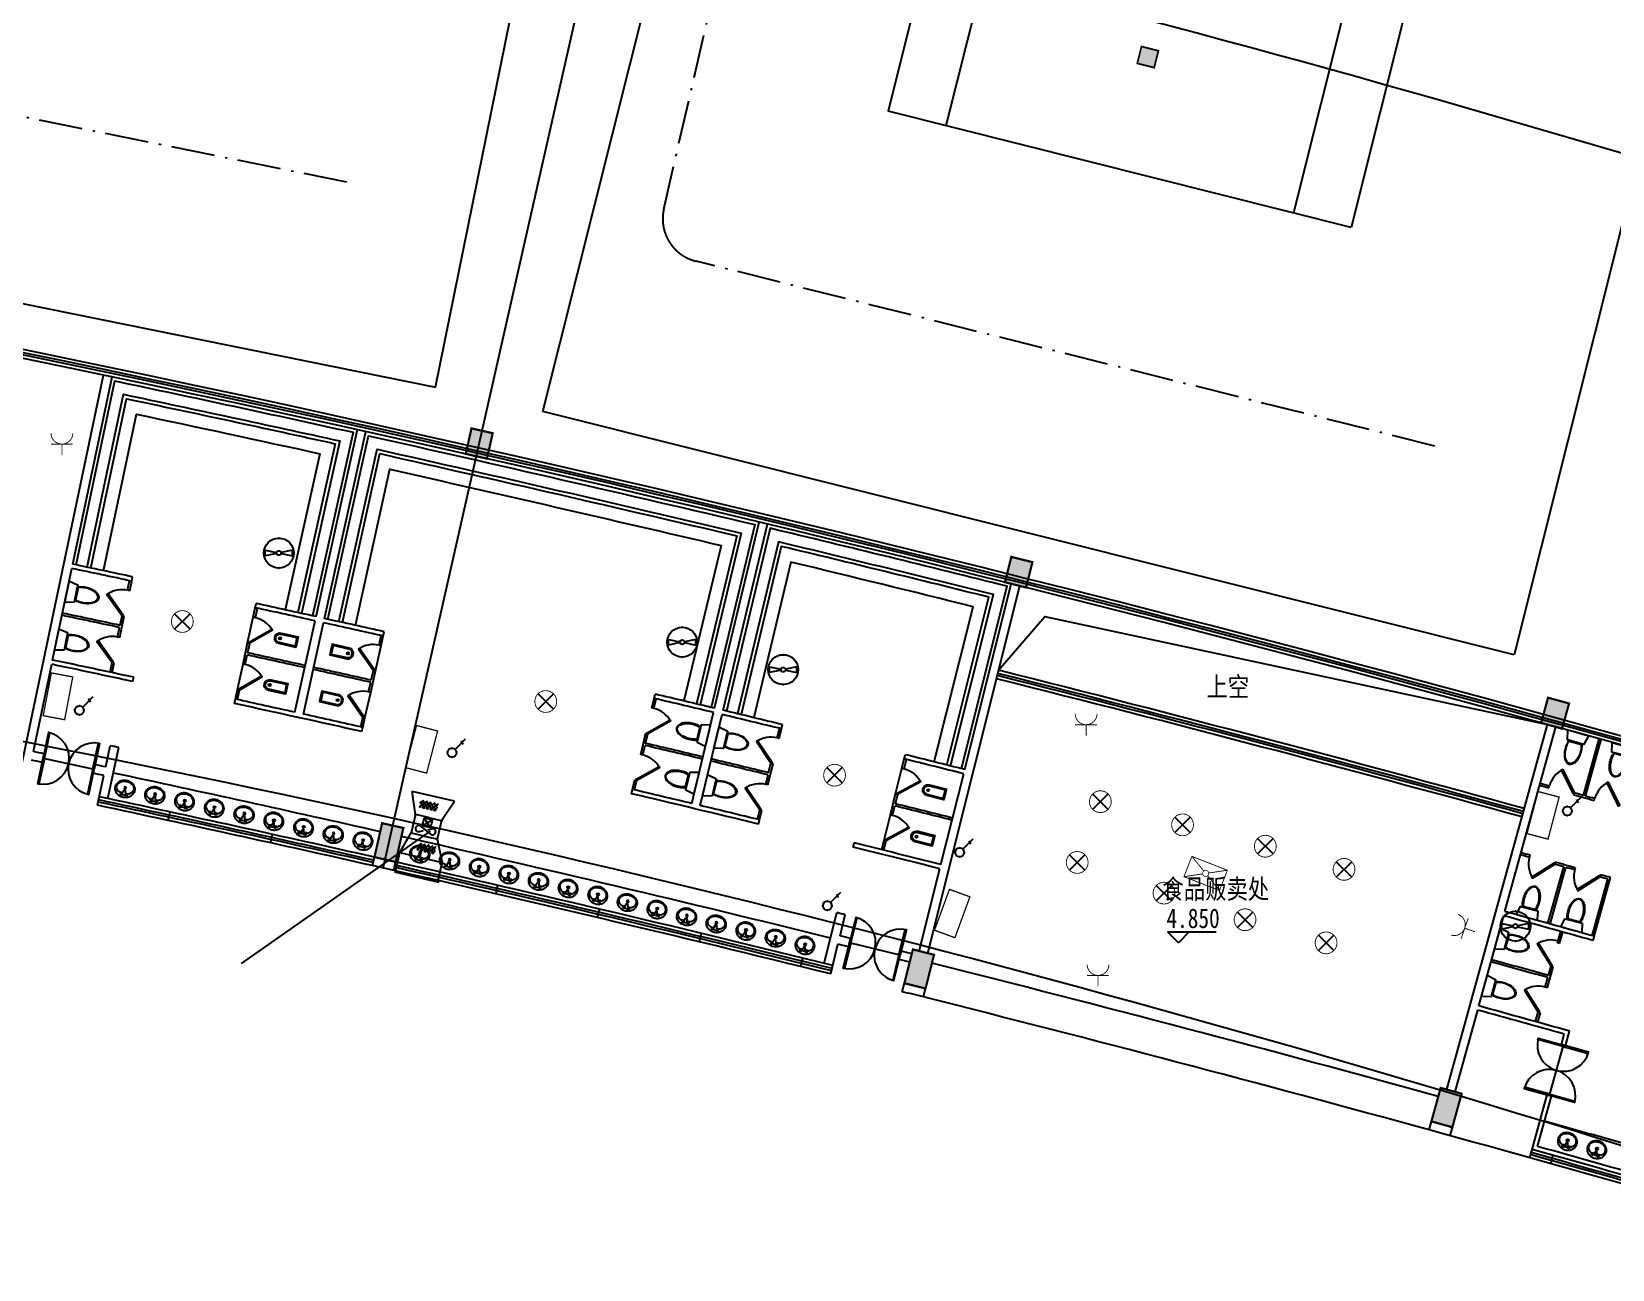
# Model space of a CAD drawing. Extents: x 24221263 to 48466785, y 43033036 to 86624613.
# Drawn here: x 24260672 to 24296984, y 43207886 to 43236325 of the extents above; entities that cross this region are included whole.
import ezdxf

# ---------------------------------------------------------------- set-up
doc = ezdxf.new("R2010")
doc.units = 0
doc.header["$MEASUREMENT"] = 0
doc.linetypes.add('CENTER', pattern=[1550, 1000, -250, 50, -250])
doc.linetypes.add('DASHED', pattern=[0.75, 0.5, -0.25])
doc.layers.get('0').update_dxf_attribs({"linetype": 'CONTINUOUS'})
doc.layers.get('DEFPOINTS').update_dxf_attribs({"linetype": 'CONTINUOUS'})
for name, color, linetype in [('AC-Q', 7, 'CENTER'), ('AC-W', 7, 'CONTINUOUS'), ('楼控', 1, 'CONTINUOUS'), ('设备-动力', 3, 'CONTINUOUS'), ('设备-插座', 3, 'CONTINUOUS'), ('设备-照明', 3, 'CONTINUOUS'), ('设备-箱柜', 3, 'CONTINUOUS')]:
    doc.layers.add(name, color=color, linetype=linetype)
doc.styles.add('_TEL_DIM', font='SIMPLEX', dxfattribs={"width": 0.8, "height": 3.5, "bigfont": 'HZTXT'})
doc.styles.add('ATT', font='txt')
doc.styles.add('IDQSTYLE', font='simplex.shx', dxfattribs={"width": 0.7, "bigfont": 'hzfs1.shx'})
doc.styles.add('Q1', font='SimSun.ttf', dxfattribs={"width": 0.8, "height": 450})

# ---------------------------------------------------------------- blocks, each defined once
blk = doc.blocks.new('15PLAV04')
at = {"color": 0, "linetype": 'ByBlock'}
for p, q in [((2.5, -1.5), (2.5, 1.5)), ((7, 0.5), (3, 1.5)), ((4, 1.25), (4, 3.635323)), ((7, -0.5), (7, 0.5)), ((3, -1.5), (7, -0.5)), ((4, -3.628449), (4, -1.25))]:
    blk.add_line(p, q, dxfattribs=at)
blk.add_lwpolyline([(8, 9, 0.109452), (4.986152, 8.332258, 0.102376), (2.343146, 6.363961, 0.093737), (0.622313, 3.491319, 0.088426), (0, 0, 0.088426), (0.622313, -3.491319, 0.093737), (2.343146, -6.363961, 0.102376), (4.986152, -8.332258, 0.109452), (8, -9, 0.109452), (11.013848, -8.332258, 0.102376), (13.656854, -6.363961, 0.093737), (15.377687, -3.491319, 0.088426), (16, 0, 0.088426), (15.377687, 3.491319, 0.093737), (13.656854, 6.363961, 0.102376), (11.013848, 8.332258, 0.109452)], format="xyb", close=True, dxfattribs=at)
for centre in [(3, 2.5), (9, 0), (3, -2.5)]:
    blk.add_circle(centre, 1, dxfattribs=at)
for centre, radius, start, end in [((7, 3.635323), 3, 146.09549, 180), ((11.358035, 0.706347), 8.250845, 143.130102, 146.09549), ((9.915843, 1.787992), 6.448105, 118.911201, 143.130102), ((9, 3.446272), 4.553728, 90, 118.911201), ((9, 3.446272), 4.553728, 61.088799, 90), ((8.084157, 1.787992), 6.448105, 36.869898, 61.088799), ((6.641965, 0.706347), 8.250845, 17.257939, 36.869898), ((4.368267, 0), 10.631733, 0, 17.257939), ((4.368267, 0), 10.631733, 342.742061, 0), ((7, -3.628449), 3, 180, 212.259808), ((9.915843, -1.787992), 6.448105, 212.259808, 241.088799), ((9, -3.446272), 4.553728, 241.088799, 270), ((9, -3.446272), 4.553728, 270, 298.911201), ((8.084157, -1.787992), 6.448105, 298.911201, 323.130102), ((6.641965, -0.706347), 8.250845, 323.130102, 342.742061)]:
    blk.add_arc(centre, radius, start, end, dxfattribs=at)
at = {"color": 0, "linetype": 'ByBlock', "style": 'ATT'}
for tag, p, flags in [('ITEM', (0, -17.5), 3), ('ROOM_NUMBER', (0, -26.5), 1)]:
    blk.add_attdef(tag, p, '', height=6, dxfattribs=dict(at, flags=flags))
blk = doc.blocks.new('WC-3')
for points in [[(382, 218, 0.033558), (397, 269, 0.056391), (412, 405, 0.056391), (397, 541, 0.070142), (358, 644, 0.106098), (290, 721, 0.162033), (225, 743, 0.162033), (161, 721, 0.106098), (93, 644, 0.070142), (54, 541, 0.056391), (38, 405, 0.056391), (54, 269, 0.033558), (69, 218)], [(55, 405, -0.056391), (70, 537, -0.070142), (108, 636, -0.106098), (170, 708, -0.162033), (225, 726, -0.162033), (280, 708, -0.106098), (343, 636, -0.070142), (381, 537, -0.056391), (396, 405, -0.056391), (381, 273, -0.027675), (369, 232), (81, 232, -0.027675), (70, 273, -0.056391)], [(-20, 24, 0.477064), (0, 0), (463, 0, 0.477064), (473, 12), (431, 207, 0.354037), (426, 211), (24, 211, 0.354037), (19, 207)]]:
    blk.add_lwpolyline(points, format="xyb", close=True)
blk = doc.blocks.new('R')
at = {"color": 0}
for p, q in [((-107, -36), (128, 46)), ((-69, 44), (167, 126)), ((29, -159), (-53, 76)), ((-30, 124), (112, 173)), ((68, -80), (-15, 156)), ((8, 203), (33, 212)), ((106, 0), (32, 212)), ((144, 80), (112, 174)), ((-145, -115), (90, -33)), ((-94, -187), (-130, -83)), ((-122, -173), (51, -113)), ((-14, -226), (-91, -3)), ((-43, -212), (13, -192))]:
    blk.add_line(p, q, dxfattribs=at)
at = {"layer": 'DEFPOINTS', "color": 0, "linetype": 'ByBlock'}
blk.add_point((-158, 34), dxfattribs=at)
blk = doc.blocks.new('HC001494')
at = {"color": 0, "linetype": 'Continuous'}
for p, q in [((-1.77, 1.77), (1.77, -1.77)), ((1.77, 1.77), (-1.77, -1.77))]:
    blk.add_line(p, q, dxfattribs=at)
at = {"color": 0, "linetype": 'Continuous', "const_width": 0.2}
blk.add_lwpolyline([(1.77, -1.77, 0.198912), (2.5, 0, 0.198912), (1.77, 1.77, 0.198912), (0, 2.5, 0.198912), (-1.77, 1.77, 0.198912), (-2.5, 0, 0.198912), (-1.77, -1.77, 0.198912), (0, -2.5, 0.198912)], format="xyb", close=True, dxfattribs=at)
at = {"color": 0, "style": 'IDQSTYLE', "width": 0.7}
blk.add_attdef('PSFHATT', (4.5, -2.5), '', height=2.5, dxfattribs=at)
blk = doc.blocks.new('HC000426')
at = {"color": 0, "linetype": 'Continuous', "const_width": 0.3}
blk.add_lwpolyline([(5, 2.5), (-5, 2.5), (-5, -2.5), (5, -2.5)], close=True, dxfattribs=at)
at = {"color": 0, "style": 'IDQSTYLE', "width": 0.7}
blk.add_attdef('PSFHATT', (7, -2.5), '', height=2.5, dxfattribs=at)
blk = doc.blocks.new('HC002297100793')
at = {"color": 0}
for p, q in [((0.74, 1.78), (3.12, 4.17)), ((2.09, 3.72), (2.47, 2.92))]:
    blk.add_line(p, q, dxfattribs=at)
blk.add_circle((0, 1.04), 1.04, dxfattribs=at)
for p in [(-1.04, 1.04), (0, 2.08), (0, 0), (1.04, 1.04)]:
    blk.add_point(p, dxfattribs=at)
at = {"color": 0, "width": 0.7}
blk.add_attdef('PSFHATT', (3.15, 0), '', height=0.025, dxfattribs=at)
blk = doc.blocks.new('HC002207117664')
at = {"color": 0}
for p, q in [((-3.12, 0.65), (-0.51, 0.11)), ((-3.12, -0.65), (-3.12, 0.65)), ((3.12, 0.65), (0.51, 0.11)), ((3.12, -0.65), (3.12, 0.65)), ((-0.51, -0.11), (-3.12, -0.65)), ((0.51, -0.11), (3.12, -0.65))]:
    blk.add_line(p, q, dxfattribs=at)
at = {"color": 0, "const_width": 0.2}
blk.add_lwpolyline([(-3.44, 0, 1), (3.44, 0, 1), (-3.44, 0, 1.215985)], format="xyb", dxfattribs=at)
at = {"color": 0}
for radius in [3.44, 0.521]:
    blk.add_circle((0, 0), radius, dxfattribs=at)
for p in [(-3.44, 0), (0, 3.44), (3.44, 0), (0, -3.44)]:
    blk.add_point(p, dxfattribs=at)
at = {"color": 0, "style": '_TEL_DIM', "width": 0.7}
blk.add_attdef('PSFHATT', (3.56, -3.54), '', height=0.025, dxfattribs=at)
blk = doc.blocks.new('HC000704')
at = {"color": 0, "linetype": 'Continuous', "const_width": 0.2}
for points in [[(-0.61, 0.35), (-4.38, 2.5)], [(-4.38, 2.5), (4.37, 2.5), (4.37, -2.5), (-4.38, -2.5), (-4.38, 2.5)], [(4.37, 2.5), (0.61, 0.35)], [(-0.61, -0.35), (-4.38, -2.5)], [(0.61, -0.35), (4.37, -2.5)]]:
    blk.add_lwpolyline(points, dxfattribs=at)
at = {"color": 0, "linetype": 'Continuous', "const_width": 0.16}
blk.add_lwpolyline([(0, -0.71, 0.198912), (0.5, -0.5, 0.198912), (0.71, 0, 0.198912), (0.5, 0.5, 0.198912), (0, 0.71, 0.198912), (-0.5, 0.5, 0.198912), (-0.71, 0, 0.198912), (-0.5, -0.5, 0.198912)], format="xyb", close=True, dxfattribs=at)
at = {"color": 0, "style": 'IDQSTYLE', "width": 0.7}
blk.add_attdef('PSFHATT', (6.37, -2.5), '', height=2.5, dxfattribs=at)
blk = doc.blocks.new('HC000133')
at = {"color": 0, "linetype": 'Continuous', "const_width": 0.2}
blk.add_lwpolyline([(-2.5, 5, 0.198912), (-1.77, 3.23, 0.198912), (0, 2.5, 0.198912), (1.77, 3.23, 0.198912), (2.5, 5)], format="xyb", dxfattribs=at)
for points in [[(-2.55, 2.48), (2.48, 2.48)], [(0, 2.5), (0, 0)]]:
    blk.add_lwpolyline(points, dxfattribs=at)
at = {"color": 0, "style": 'IDQSTYLE', "width": 0.7}
blk.add_attdef('PSFHATT', (4.5, 0), '', height=2.5, dxfattribs=at)

msp = doc.modelspace()

# ---------------------------------------------------------------- hatches: boundary and pattern name
at = {"layer": 'AC-W'}
for points in [[(24270643.45046, 43226623.57116), (24271131.11157, 43226513.17803), (24271263.57787, 43227098.3726), (24270775.91676, 43227208.76572)], [(24283031.04112, 43223675.60529), (24283516.02977, 43223554.00755), (24283661.94164, 43224135.99528), (24283176.95299, 43224257.59302)], [(24295347.43422, 43220443.05737), (24295829.493, 43220310.31955), (24295988.77301, 43220888.79157), (24295506.71422, 43221021.52939)], [(24268723.30423, 43218138.15174), (24269210.97761, 43218027.81281), (24269034.43531, 43217247.53541), (24268546.76194, 43217357.87435)], [(24280915.66697, 43215236.73697), (24281400.66919, 43215115.19336), (24281206.19942, 43214339.18981), (24280721.19721, 43214460.73342)], [(24293521.04708, 43211923.73257), (24293038.97342, 43212056.41634), (24292826.67939, 43211285.09848), (24293308.75305, 43211152.41471)]]:
    msp.add_hatch(color=7, dxfattribs=at).paths.add_polyline_path(points)

# ---------------------------------------------------------------- linework, layer by layer
at = {"layer": 'AC-Q'}
for p, q in [((24275194.09432, 43232248.03699), (24276559.67946, 43238169.67556)), ((24267909.62287, 43232864.48753), (24250768.98254, 43236324.9576)), ((24292903.96721, 43226803.27115), (24275940.90958, 43231049.57305))]:
    msp.add_line(p, q, dxfattribs=at)
at = {"layer": 'AC-Q', "ltscale": 300}
msp.add_arc((24276168.51964, 43232023.32541), 1000, 167.014081554, 256.843593176, dxfattribs=at)
at = {"layer": 'AC-W', "color": 7, "ltscale": 300}
msp.add_line((24268746.19193, 43217107.69689), (24280919.55146, 43270897.39681), dxfattribs=at)
at = {"layer": 'AC-W', "color": 7}
for p, q in [((24269951.19501, 43228157.36464), (24278077.60538, 43268343.94765)), ((24272416.31811, 43227599.47289), (24282385.11326, 43267369.09852)), ((24304694.90325, 43261776.84759), (24294726.1081, 43222007.22195)), ((24286125.18815, 43257550.07121), (24280345.71838, 43234493.38825)), ((24287454.07564, 43257216.96757), (24281674.60587, 43234160.28461)), ((24295437.10049, 43255215.9143), (24289657.63072, 43232159.23134)), ((24296765.98798, 43254882.81065), (24290986.51821, 43231826.12769)), ((24290986.51821, 43231826.12769), (24280345.71838, 43234493.38825)), ((24247407.5021, 43232716.08265), (24269950.70493, 43228157.46374)), ((24260332.0774, 43218941.9155), (24262324.63494, 43228435.11465)), ((24261616.45096, 43224088.13668), (24262520.37044, 43228394.03406)), ((24294726.1081, 43222007.22195), (24272416.80311, 43227599.35132)), ((24267204.89471, 43222883.56086), (24268155.12459, 43227179.64637)), ((24267400.17443, 43222840.3656), (24268350.40542, 43227136.45613)), ((24276359.6761, 43220778.00086), (24277383.365, 43225057.1823)), ((24276554.18822, 43220731.47093), (24277577.87593, 43225010.64737)), ((24261154.26251, 43221886.11896), (24261595.90925, 43223990.26923)), ((24262875.83825, 43223489.73252), (24262922.665, 43223709.80581)), ((24262924.7439, 43223479.3288), (24262971.57065, 43223699.4021)), ((24262943.47689, 43223807.61617), (24262943.47737, 43223807.6184)), ((24262971.57065, 43223699.4021), (24262992.38254, 43223797.21245)), ((24281255.21725, 43215151.64423), (24283370.52776, 43223590.48823)), ((24282106.72384, 43219371.22119), (24283176.5323, 43223639.12732)), ((24262695.8131, 43222403.41492), (24262799.87255, 43222892.46668)), ((24262704.14015, 43222682.7971), (24262750.9669, 43222902.87039)), ((24265634.14317, 43222281.50133), (24265762.104, 43222867.69794)), ((24265762.11383, 43222867.74004), (24265810.09916, 43223087.56362)), ((24265810.09916, 43223087.56362), (24265831.42598, 43223185.26299)), ((24265810.96271, 43222857.07298), (24265858.94805, 43223076.89656)), ((24262646.90745, 43222413.81863), (24262693.7342, 43222633.89192)), ((24266719.10616, 43220686.62901), (24267183.43158, 43222785.89127)), ((24266913.96241, 43220643.52744), (24267378.28784, 43222742.78971)), ((24268750.76006, 43222437.08912), (24268772.62614, 43222534.66921)), ((24265527.51885, 43221793.04696), (24265634.15293, 43222281.54381)), ((24265635.01648, 43222051.05317), (24265683.00182, 43222270.87675)), ((24268570.33543, 43221632.05996), (24268701.53197, 43222217.54088)), ((24268652.7623, 43222228.46664), (24268701.96951, 43222448.01994)), ((24268701.56146, 43222217.53427), (24268750.76006, 43222437.08912)), ((24260712.68769, 43219781.63917), (24261133.7208, 43221788.25151)), ((24262475.20983, 43221606.88545), (24262522.03611, 43221826.9565)), ((24262524.11501, 43221596.4795), (24262570.94176, 43221816.5528)), ((24265399.54851, 43221206.80819), (24265527.50923, 43221793.00445)), ((24265576.36774, 43221782.3799), (24265624.35307, 43222002.20348)), ((24262997.90376, 43221393.18957), (24263018.7869, 43221490.98474)), ((24268461.00503, 43221144.15949), (24268570.33543, 43221632.05996)), ((24268472.34621, 43221423.43556), (24268521.54489, 43221642.99077)), ((24265351.57262, 43220987.02716), (24265399.55795, 43221206.85074)), ((24265400.4215, 43220976.36009), (24265448.40684, 43221196.18367)), ((24268329.80854, 43220558.67894), (24268461.00503, 43221144.15949)), ((24268412.21448, 43221155.0903), (24268461.41316, 43221374.64551)), ((24274968.69735, 43221005.79806), (24274991.69475, 43221103.11774)), ((24265330.2458, 43220889.32779), (24265351.57262, 43220987.02716)), ((24274916.95329, 43220786.82915), (24274968.69735, 43221005.79806)), ((24274965.6126, 43220775.32823), (24275017.35666, 43220994.29715)), ((24275836.47873, 43218589.67626), (24276336.69899, 43220680.67599)), ((24268231.82858, 43220350.09589), (24268281.01799, 43220569.60974)), ((24268258.74389, 43220241.54412), (24268280.60986, 43220339.12373)), ((24268280.60986, 43220339.12373), (24268329.80854, 43220558.67894)), ((24276030.56905, 43218543.24722), (24276530.7893, 43220634.24694)), ((24277796.2542, 43220098.20943), (24277849.20691, 43220316.88959)), ((24277844.85067, 43220086.44579), (24277897.80338, 43220305.12595)), ((24277897.80338, 43220305.12595), (24277921.33792, 43220402.31713)), ((24293183.26637, 43212016.7018), (24295492.04647, 43220403.2375)), ((24294516.98178, 43216107.8431), (24295684.86999, 43220350.14238)), ((24274664.0112, 43219716.30539), (24274778.99819, 43220202.90378)), ((24274775.91336, 43219972.43358), (24274827.65751, 43220191.40286)), ((24296320.67729, 43218773.54871), (24296681.73268, 43220074.32422)), ((24296368.85577, 43218760.17584), (24296729.91155, 43220060.95274)), ((24260915.16514, 43219534.67752), (24260956.37414, 43219730.38603)), ((24260935.75248, 43219632.45129), (24262109.04076, 43219380.66297)), ((24262374.11515, 43219429.88894), (24262478.53082, 43219918.86479)), ((24262423.52354, 43218703.55649), (24262674.12115, 43219877.09852)), ((24274712.67052, 43219704.80447), (24274764.41466, 43219923.77374)), ((24280664.12593, 43219395.67182), (24280718.23616, 43219614.06844)), ((24280712.65796, 43219383.64511), (24280766.77839, 43219602.08287)), ((24280718.23616, 43219614.06844), (24280742.28515, 43219711.1336)), ((24262088.92788, 43219286.17356), (24262130.56863, 43219481.79065)), ((24262186.16694, 43218549.73242), (24262332.34888, 43219234.29861)), ((24277537.37425, 43219029.10645), (24277590.32697, 43219247.7866)), ((24277585.97072, 43219017.34282), (24277703.64342, 43219503.29871)), ((24277602.09424, 43219296.38219), (24277655.04695, 43219515.06235)), ((24280519.69253, 43218813.49985), (24280663.9694, 43219395.89544)), ((24281559.6558, 43217188.74171), (24282082.4097, 43219274.2221)), ((24274451.28539, 43218816.09886), (24274474.28267, 43218913.41805)), ((24274474.28267, 43218913.41805), (24274526.02682, 43219132.38732)), ((24274522.95173, 43218901.95837), (24274574.68613, 43219120.8864)), ((24295521.20794, 43218942.90196), (24295534.50733, 43218991.10078)), ((24280399.58704, 43218327.95501), (24280519.83199, 43218813.28083)), ((24280448.11907, 43218315.9283), (24280502.2293, 43218534.32492)), ((24280514.2538, 43218582.8575), (24280568.36402, 43218801.25412)), ((24296099.45438, 43218783.00908), (24296112.80622, 43218831.1934)), ((24296563.35794, 43218654.24365), (24296576.75232, 43218702.42339)), ((24263810.76143, 43218200.53039), (24263853.09926, 43218396.04239)), ((24263811.16881, 43218200.44217), (24263853.50678, 43218395.95414)), ((24277343.21429, 43218227.27921), (24277396.16701, 43218445.95936)), ((24277368.27622, 43218118.3244), (24277391.81076, 43218215.51558)), ((24277391.81076, 43218215.51558), (24277444.76348, 43218434.19574)), ((24280255.18515, 43217745.77524), (24280399.4619, 43218328.17048)), ((24266201.06521, 43217882.10872), (24266157.87215, 43217686.82851)), ((24279540.04001, 43217587.54314), (24279563.9887, 43217684.6331)), ((24280201.19342, 43217527.20997), (24280255.2931, 43217745.56403)), ((24280249.7251, 43217515.18183), (24280303.82513, 43217733.53731)), ((24295081.16859, 43217352.66159), (24295094.4679, 43217400.86043)), ((24268502.28039, 43217162.83844), (24268546.34652, 43217357.96816)), ((24268502.68697, 43217162.74662), (24268546.75324, 43217357.87631)), ((24268990.07806, 43217052.44302), (24269034.32388, 43217247.53207)), ((24281061.21636, 43215200.26168), (24281535.34167, 43217091.74262)), ((24295504.74781, 43215834.71273), (24295865.8153, 43217135.5318)), ((24295552.9263, 43215821.33986), (24295913.99378, 43217122.15893)), ((24295659.46749, 43217192.75424), (24295672.8194, 43217240.93854)), ((24296120.31407, 43217064.83736), (24296133.7079, 43217113.01002)), ((24271376.75077, 43216710.77887), (24271331.65216, 43216515.92992)), ((24296516.33172, 43215552.9343), (24296879.88952, 43216853.05957)), ((24296564.48451, 43215539.46919), (24296941.50741, 43216887.74726)), ((24296698.2982, 43216903.796), (24296711.7446, 43216951.95401)), ((24273670.60925, 43215969.11541), (24273716.91033, 43216165.20721)), ((24278881.4434, 43214917.53852), (24279168.82771, 43216082.61805)), ((24279243.26416, 43215549.27086), (24279363.00762, 43216034.72066)), ((24293919.78265, 43213938.5452), (24294490.4396, 43216011.42986)), ((24276053.94529, 43215606.40241), (24276007.12467, 43215411.96006)), ((24286764.8518, 43215638.22217), (24287882.8518, 43215638.22217)), ((24286764.8518, 43215638.22217), (24287014.8518, 43215388.22217)), ((24287264.8518, 43215638.22217), (24287014.8518, 43215388.22217)), ((24295723.66462, 43215384.68239), (24295797.38757, 43215649.61583)), ((24295771.83501, 43215371.2804), (24295845.55796, 43215636.21383)), ((24279027.72593, 43214675.46121), (24279195.36678, 43215355.09094)), ((24279436.98655, 43215295.38599), (24279485.00852, 43215489.53513)), ((24280625.55516, 43215102.96351), (24279460.18359, 43215389.16592)), ((24296564.48451, 43215539.46919), (24296537.5499, 43215443.16476)), ((24278341.15269, 43214844.47476), (24278389.18674, 43215040.14926)), ((24280601.34977, 43215006.02204), (24280649.80003, 43215200.06475)), ((24295515.87051, 43214638.05853), (24295576.18936, 43214854.82255)), ((24295442.14747, 43214373.12474), (24295502.46632, 43214589.88875)), ((24295490.31786, 43214359.72276), (24295624.35975, 43214841.42056)), ((24280672.56026, 43214266.69247), (24280721.10978, 43214460.75529)), ((24281157.2811, 43214145.19077), (24281206.00919, 43214339.20882)), ((24293376.09584, 43211963.6283), (24293893.24046, 43213842.13196)), ((24295220.9897, 43213578.3642), (24295281.29719, 43213795.08738)), ((24295269.16049, 43213564.96362), (24295329.46758, 43213781.6854)), ((24295812.04404, 43213050.13614), (24295879.35319, 43213290.90506)), ((24295908.3486, 43213023.20229), (24296002.58138, 43213360.27867)), ((24295545.08022, 43211909.90972), (24295852.11767, 43213007.78403)), ((24295139.01161, 43210642.65824), (24295488.99453, 43211894.44187)), ((24295262.24269, 43210712.03247), (24295585.29908, 43211867.50799)), ((24292773.13463, 43211090.8891), (24292826.14187, 43211283.78199)), ((24292773.41457, 43211090.81217), (24292826.42192, 43211283.70503)), ((24293254.92781, 43210958.25319), (24293308.11254, 43211151.09721)), ((24293255.20769, 43210958.176), (24293308.39252, 43211151.01999)), ((24295085.16437, 43210450.0434), (24295139.01161, 43210642.65824)), ((24295569.27925, 43210314.46302), (24295623.70565, 43210508.4567))]:
    msp.add_line(p, q, dxfattribs=at)
at = {"layer": 'AC-W', "color": 7, "const_width": 40}
msp.add_lwpolyline([(24286167.47211, 43235982.39014), (24286555.46303, 43235885.11194), (24286458.18484, 43235497.12102), (24286070.19392, 43235594.39922), (24286167.47211, 43235982.39014)], dxfattribs=at)
at = {"layer": 'AC-W', "color": 7}
for points in [[(24261694.74441, 43224071.70086), (24262582.22349, 43228299.28303, -0.0025000455), (24268059.72944, 43227118.78509), (24267126.78263, 43222900.83808)], [(24261949.19811, 43224018.28443), (24262783.22969, 43227991.26489, -0.0022678382), (24267749.67814, 43226920.90882), (24266872.91836, 43222956.98906)], [(24262032.38489, 43224000.82137), (24262848.93787, 43227890.541, -0.0021918776), (24267648.30955, 43226856.1929), (24266789.92427, 43222975.34611)], [(24262325.98531, 43223939.18703), (24263080.82786, 43227534.94374, -0.0019235968), (24267290.51574, 43226627.68283), (24266497.00396, 43223040.13571)], [(24267478.28651, 43222823.08837), (24268411.17981, 43227040.79345, -0.0025140577), (24277286.88237, 43224997.71821), (24276281.87146, 43220796.61371)], [(24267732.15078, 43222766.93739), (24268608.68597, 43226729.84174, -0.0023699704), (24276973.3024, 43224804.41211), (24276029.00638, 43220857.10546)], [(24267815.14487, 43222748.58034), (24268673.25177, 43226628.16852, -0.002322847), (24276870.78208, 43224741.20002), (24275946.33895, 43220876.8816)], [(24268108.06518, 43222683.79075), (24268901.11717, 43226269.25908, -0.0021564581), (24276508.93068, 43224518.03598), (24275654.57155, 43220946.67978)], [(24282029.2624, 43219390.95024), (24283079.4354, 43223581.08232, 0.0025000455), (24277637.06142, 43224914.20357), (24276631.99286, 43220712.85809)], [(24281777.06279, 43219454.15905), (24282763.99021, 43223391.9448, 0.0022678382), (24277829.39592, 43224600.6844), (24276884.85794, 43220652.36634)], [(24281694.61291, 43219474.82346), (24282660.85753, 43223330.08596, 0.0021918776), (24277892.2684, 43224498.16225), (24276967.52537, 43220632.59019)], [(24281403.61335, 43219547.7567), (24282296.83469, 43223111.66035, 0.0019235968), (24278114.14723, 43224136.21882), (24277259.29277, 43220562.79201)]]:
    msp.add_lwpolyline(points, format="xyb", dxfattribs=at)
at = {"layer": 'AC-W', "color": 7, "const_width": 50}
for points in [[(24270643.45046, 43226623.57116), (24270775.91676, 43227208.76572), (24271263.57787, 43227098.3726), (24271131.11157, 43226513.17803)], [(24283031.04112, 43223675.60529), (24283176.95299, 43224257.59302), (24283661.94164, 43224135.99528), (24283516.02977, 43223554.00755)], [(24295347.43422, 43220443.05737), (24295506.71422, 43221021.52939), (24295988.77301, 43220888.79157), (24295829.493, 43220310.31955)], [(24268723.30423, 43218138.15174), (24269210.97761, 43218027.81281), (24269034.43531, 43217247.53541), (24268546.76194, 43217357.87435)], [(24280915.66697, 43215236.73697), (24281400.66919, 43215115.19336), (24281206.19942, 43214339.18981), (24280721.19721, 43214460.73342)], [(24293521.04708, 43211923.73257), (24293038.97342, 43212056.41634), (24292826.67939, 43211285.09848), (24293308.75305, 43211152.41471)]]:
    msp.add_lwpolyline(points, close=True, dxfattribs=at)
at = {"layer": 'AC-W', "color": 7}
for points in [[(24262750.9669, 43222902.87039), (24262775.38525, 43222920.29865), (24262426.82008, 43223408.66565), (24262402.40173, 43223391.23739)], [(24265682.85353, 43222270.90914), (24265667.7831, 43222296.84911), (24266186.58254, 43222598.25771), (24266201.65297, 43222572.31774)], [(24262522.03611, 43221826.9565), (24262546.45446, 43221844.38476), (24262197.88929, 43222332.75176), (24262173.47094, 43222315.3235)], [(24268521.66821, 43221642.96315), (24268546.27319, 43221660.1269), (24268202.99806, 43222152.22667), (24268178.39307, 43222135.06291)], [(24265448.22752, 43221196.22284), (24265433.15709, 43221222.16281), (24265951.95653, 43221523.57141), (24265967.02696, 43221497.63144)], [(24268281.14106, 43220569.58218), (24268305.74605, 43220586.74594), (24267962.47091, 43221078.8457), (24267937.86592, 43221061.68195)], [(24274827.53452, 43220191.43193), (24274812.90993, 43220217.62585), (24275336.78822, 43220510.11779), (24275351.41282, 43220483.92387)], [(24260935.75248, 43219632.45129), (24260965.09333, 43219626.19713), (24261090.17657, 43220213.01412), (24261060.83572, 43220219.26828)], [(24262109.38647, 43219382.28482), (24262080.04562, 43219388.53898), (24262205.12886, 43219975.35597), (24262234.46971, 43219969.10181)], [(24277655.19448, 43219515.02664), (24277680.0894, 43219531.76709), (24277345.28043, 43220029.66563), (24277320.3855, 43220012.92518)], [(24260935.75229, 43219632.4504), (24260965.09312, 43219626.19615), (24260840.0081, 43219039.37954), (24260810.66727, 43219045.63379)], [(24262109.38552, 43219382.28035), (24262080.04469, 43219388.5346), (24261954.95966, 43218801.71799), (24261984.30049, 43218795.46374)], [(24274574.5634, 43219120.91541), (24274559.9388, 43219147.10933), (24275083.8171, 43219439.60127), (24275098.44169, 43219413.40735)], [(24296112.80622, 43218831.1934), (24296085.94607, 43218817.83178), (24295818.7138, 43219355.03464), (24295845.57394, 43219368.39625)], [(24277396.3454, 43218445.91619), (24277421.24033, 43218462.65664), (24277086.43135, 43218960.55517), (24277061.53642, 43218943.81472)], [(24280568.3057, 43218801.45454), (24280553.96459, 43218827.80473), (24281080.96845, 43219114.62686), (24281095.30956, 43219088.27667)], [(24297154.74111, 43218541.39875), (24297127.88097, 43218528.03714), (24296860.64869, 43219065.23999), (24296887.50883, 43219078.60161)], [(24280303.79816, 43217733.72996), (24280289.45705, 43217760.08016), (24280816.46091, 43218046.90229), (24280830.80201, 43218020.55209)], [(24295659.46749, 43217192.75424), (24295643.63537, 43217218.23647), (24295133.99075, 43216901.59415), (24295149.82287, 43216876.11191)], [(24296698.2982, 43216903.796), (24296682.46608, 43216929.27823), (24296172.82146, 43216612.63591), (24296188.65358, 43216587.15368)], [(24279460.58131, 43215390.77579), (24279489.70565, 43215383.58049), (24279633.6118, 43215966.06742), (24279604.48745, 43215973.26272)], [(24280625.55516, 43215102.96351), (24280596.43082, 43215110.15881), (24280740.33696, 43215692.64574), (24280769.46131, 43215685.45044)], [(24279460.58021, 43215390.77136), (24279489.70458, 43215383.57614), (24279345.80021, 43214801.08878), (24279316.67584, 43214808.28399)], [(24295576.31111, 43214854.78868), (24295601.75847, 43214870.67678), (24295283.99633, 43215379.62396), (24295258.54897, 43215363.73585)], [(24280625.55495, 43215102.96262), (24280596.43058, 43215110.15784), (24280452.52621, 43214527.67047), (24280481.65058, 43214520.47525)], [(24295281.41869, 43213795.05358), (24295306.86605, 43213810.94169), (24294989.10391, 43214319.88886), (24294963.65655, 43214304.00075)], [(24295860.19803, 43213036.67534), (24295852.11767, 43213007.78403), (24295274.29151, 43213169.39136), (24295282.37187, 43213198.28267)], [(24295860.19804, 43213036.67534), (24295852.11809, 43213007.78391), (24296429.94661, 43212846.18503), (24296438.02656, 43212875.07646)], [(24295536.98338, 43211881.02302), (24295545.06374, 43211909.91433), (24294967.23758, 43212071.52165), (24294959.15722, 43212042.63035)], [(24295537.00028, 43211881.01829), (24295545.08022, 43211909.90972), (24296122.90875, 43211748.31084), (24296114.8288, 43211719.41941)]]:
    msp.add_lwpolyline(points, close=True, dxfattribs=at)
msp.add_lwpolyline([(24282884.2607, 43221650.56884), (24283947.28573, 43222885.95066), (24295492.04647, 43220403.2375)], dxfattribs=at)
for points in [[(24266351.12143, 43222263.2357, -1), (24266404.8793, 43222507.38748), (24266795.52215, 43222421.3749), (24266741.76428, 43222177.22311)], [(24266356.49722, 43222287.65087, -1), (24266399.50351, 43222482.9723), (24266765.73118, 43222402.3355), (24266722.72489, 43222207.01408)], [(24267912.53497, 43221917.87461, 1), (24267966.75964, 43222161.92314), (24267576.28199, 43222248.68261), (24267522.05732, 43222004.63408)], [(24267917.95743, 43221942.27946, 1), (24267961.33717, 43222137.51829), (24267595.26437, 43222218.85529), (24267551.88464, 43222023.61647)], [(24266113.35107, 43221189.24068, -1), (24266167.10893, 43221433.39246), (24266557.75178, 43221347.37988), (24266503.99392, 43221103.22809)], [(24266118.72686, 43221213.65585, -1), (24266161.73315, 43221408.97728), (24266527.96082, 43221328.34048), (24266484.95453, 43221133.01906)], [(24267675.18197, 43220843.78728, 1), (24267729.40664, 43221087.83581), (24267338.92899, 43221174.59528), (24267284.70432, 43220930.54675)], [(24267680.60443, 43220868.19213, 1), (24267723.98417, 43221063.43095), (24267357.91137, 43221144.76796), (24267314.53164, 43220949.52913)], [(24281235.88136, 43218775.22414, -1), (24281296.4347, 43219017.77989), (24281684.52391, 43218920.89455), (24281623.97057, 43218678.3388)], [(24281241.9367, 43218799.47972, -1), (24281290.37937, 43218993.52432), (24281654.213, 43218902.69431), (24281605.77033, 43218708.64971)], [(24280968.219, 43217708.28604, -1), (24281028.77234, 43217950.84179), (24281416.86155, 43217853.95645), (24281356.30821, 43217611.4007)], [(24280974.27434, 43217732.54162, -1), (24281022.71701, 43217926.58622), (24281386.55064, 43217835.75621), (24281338.10797, 43217641.71161)]]:
    msp.add_lwpolyline(points, format="xyb", close=True, dxfattribs=at)
for centre in [(24266378.00037, 43222385.31159), (24267939.6473, 43222039.89888), (24266140.23, 43221311.31657), (24267702.2943, 43220965.81154), (24281266.15803, 43218896.50202), (24280998.49567, 43217829.56392)]:
    msp.add_circle(centre, 25, dxfattribs=at)
at = {"layer": 'AC-W', "color": 7, "ltscale": 300}
for centre, radius, start, end in [((24196632.55719, 42896909.05037), 351317.82425, 70.4991411222, 83.6465047565), ((24195012.2201, 42883794.05493), 342531.80868, 69.6891016778, 83.6365443873)]:
    msp.add_arc(centre, radius, start, end, dxfattribs=at)
at = {"layer": 'AC-W', "color": 7}
for centre, radius, start, end in [((24148883.81275, 42687478.92908), 552722.67138, 72.6283091807, 79.8589553573), ((24148883.81275, 42687478.92908), 552797.67138, 72.6307410206, 79.8589592952), ((24148883.81275, 42687478.92908), 552847.67138, 72.6323618626, 79.8589619199), ((24148883.81275, 42687478.92908), 552922.67138, 72.6347925492, 79.8589658561), ((24148865.66261, 42687431.96515), 548272.67138, 77.9878619869, 78.1348002008), ((24148865.66261, 42687431.96515), 548372.67138, 77.9878619869, 78.1348022585), ((24262750.9669, 43222902.87039), 600, 77.987861988, 125.516821561), ((24148865.66261, 42687431.96515), 548047.67138, 77.9878619869, 77.9930892493), ((24148865.66261, 42687431.96515), 547172.67138, 77.9930976084, 78.1347769997), ((24148865.66261, 42687431.96515), 547222.67138, 77.99309713, 78.1347780328), ((24148865.66261, 42687431.96515), 547447.67138, 77.9878619869, 77.9930949784), ((24148865.40373, 42687432.02095), 548047.67138, 77.6791604516, 77.684387714), ((24148865.40373, 42687432.02095), 548272.67138, 77.5374501791, 77.6843883987), ((24265682.85353, 43222270.90914), 600, 30.155442197, 77.68440177), ((24148865.40373, 42687432.02095), 548372.67138, 77.5374626999, 77.6843887028), ((24148864.98041, 42687432.11529), 548272.67138, 77.3696083424, 77.5165497101), ((24148864.98041, 42687432.11529), 548372.67138, 77.3696083431, 77.5165207275), ((24262522.03611, 43221826.9565), 600, 77.987861988, 125.516821561), ((24148865.66261, 42687431.96515), 546947.67138, 77.9878619869, 77.9930997622), ((24148865.40373, 42687432.02095), 547447.67138, 77.679152894, 77.6843858855), ((24268521.66821, 43221642.96315), 600, 77.369598271, 124.898557844), ((24148854.07691, 42687383.319), 548097.67138, 77.3696114967, 77.3748387591), ((24148865.66261, 42687431.96515), 546022.67138, 77.9347949706, 78.134753703), ((24148865.66261, 42687431.96515), 546122.67138, 77.9347970453, 78.1347557777), ((24148865.66261, 42687431.96515), 546347.67138, 77.9878619869, 77.9931055143), ((24148865.40373, 42687432.02095), 546947.67138, 77.6791465834, 77.6843843586), ((24265448.22752, 43221196.22284), 600, 30.155442197, 77.68440177), ((24148865.40373, 42687432.02095), 547172.67138, 77.5374699512, 77.6791494246), ((24148865.40373, 42687432.02095), 547222.67138, 77.5374690707, 77.6791500556), ((24148864.98041, 42687432.11529), 547172.67138, 77.3748471177, 77.5165265084), ((24148864.98041, 42687432.11529), 547222.67138, 77.3748466393, 77.5165275416), ((24148864.98041, 42687432.11529), 547447.67138, 77.3696114964, 77.3748444878), ((24148883.81275, 42687478.92908), 550522.67138, 74.6183879599, 75.9175729117), ((24148883.81275, 42687478.92908), 550597.67138, 74.6183879599, 75.9175729117), ((24148883.81275, 42687478.92908), 550647.67138, 74.6183841804, 75.9175766913), ((24148883.81275, 42687478.92908), 550722.67138, 74.6183841804, 75.9175766913), ((24148865.40373, 42687432.02095), 546347.67138, 77.6791389953, 77.6843825227), ((24268281.14106, 43220569.58218), 600, 77.369598271, 124.898557844), ((24148864.98041, 42687432.11529), 546947.67138, 77.3696114961, 77.3748492714), ((24148880.2824, 42687428.59297), 548372.67138, 76.5575513566, 76.704463741), ((24148865.40373, 42687432.02095), 546022.67138, 77.3696570055, 77.6843815266), ((24148865.40373, 42687432.02095), 546122.67138, 77.5374880367, 77.6843818332), ((24148880.25311, 42687428.60027), 548047.67138, 76.699233325, 76.7044605874), ((24274827.53452, 43220191.43193), 600, 29.17551424, 76.704473813), ((24148880.2824, 42687428.59297), 548272.67138, 76.557522374, 76.7044637416), ((24148879.86044, 42687428.6932), 548372.67138, 76.3896833813, 76.5366093842), ((24148864.98041, 42687432.11529), 546122.67138, 77.3696114957, 77.5166121361), ((24148864.98041, 42687432.11529), 546347.67138, 77.3696114958, 77.3748550232), ((24148879.86044, 42687428.6932), 548272.67138, 76.3896836854, 76.536621905), ((24260935.75248, 43219632.45129), 600, 347.96717378, 77.96717378), ((24262109.38647, 43219382.28482), 600, 77.96717378, 167.96717378), ((24148880.2824, 42687428.59297), 547222.67138, 76.5575445425, 76.6992254447), ((24148880.2824, 42687428.59297), 547447.67138, 76.6992275962, 76.7044605877), ((24277655.19448, 43219515.02664), 600, 76.389670314, 123.918629887), ((24148879.86044, 42687428.6932), 548047.67138, 76.3896843701, 76.3949116325), ((24148883.81275, 42687478.92908), 543722.67138, 78.1093192405, 78.13554645), ((24148883.81275, 42687478.92908), 543922.67138, 78.1093192405, 78.1355503247), ((24148883.81275, 42687478.92908), 544422.67138, 77.9356013747, 77.9566496458), ((24148880.2824, 42687428.59297), 546947.67138, 76.6992228127, 76.704460588), ((24274574.5634, 43219120.91541), 600, 29.17551424, 76.704473813), ((24148880.2824, 42687428.59297), 547172.67138, 76.5575455757, 76.6992249664), ((24148879.86044, 42687428.6932), 547222.67138, 76.3949220284, 76.5366030134), ((24148864.19847, 42687432.29975), 548272.67138, 75.9376272404, 76.0845437883), ((24148864.19847, 42687432.29975), 548372.67138, 75.9376254812, 76.0845437882), ((24260935.75229, 43219632.4504), 600, 257.966999312, 347.966999312), ((24262109.38552, 43219382.28035), 600, 167.966999311, 257.966999311), ((24148883.81275, 42687478.92908), 543722.67138, 77.9566631948, 77.9828901337), ((24148883.81275, 42687478.92908), 543922.67138, 77.9566593201, 77.9828901337), ((24148883.81275, 42687478.92908), 543822.67138, 77.2742951784, 77.9355897635), ((24148879.86044, 42687428.6932), 547172.67138, 76.3949226595, 76.5366021329), ((24148879.86044, 42687428.6932), 547447.67138, 76.3896861986, 76.3949191901), ((24148864.19847, 42687432.29975), 548047.67138, 76.079316526, 76.0845437884), ((24280568.3057, 43218801.45454), 600, 28.557266079, 76.086225653), ((24296112.80622, 43218831.1934), 600, 116.448109752, 163.977069325), ((24148880.2824, 42687428.59297), 546122.67138, 76.5574599479, 76.7044605884), ((24148880.2824, 42687428.59297), 546347.67138, 76.6992170609, 76.7044605883), ((24277396.3454, 43218445.91619), 600, 76.389670314, 123.918629887), ((24148879.86044, 42687428.6932), 546947.67138, 76.3896877254, 76.3949255007), ((24148876.06856, 42687480.87032), 551322.67138, 74.5743399433, 74.5967560036), ((24148876.06856, 42687480.87032), 551372.67138, 74.5743399433, 74.5967560036), ((24297154.74111, 43218541.39875), 600, 116.448109752, 163.977069325), ((24148883.81275, 42687478.92907), 543022.67139, 77.2743656611, 77.9566767787), ((24148883.81275, 42687478.92908), 543097.67138, 77.2743656611, 77.9566753216), ((24148883.81275, 42687478.92908), 543147.67138, 77.2743656611, 77.9566743505), ((24148883.81275, 42687478.92908), 543222.67138, 77.2743656611, 77.956672894), ((24148879.86044, 42687428.6932), 546022.67138, 76.3896905575, 76.7044150786), ((24148879.86044, 42687428.6932), 546122.67138, 76.3896902509, 76.5365840474), ((24148864.19847, 42687432.29975), 547172.67138, 75.937543149, 76.0793081674), ((24148864.19847, 42687432.29975), 547222.67138, 75.937543149, 76.0793086458), ((24148864.19847, 42687432.29975), 547447.67138, 76.0793107973, 76.0845437888), ((24148876.06856, 42687480.87032), 551322.67138, 74.4619575072, 74.511991064), ((24148876.06856, 42687480.87032), 551372.67138, 74.4895750038, 74.511991064), ((24148876.06856, 42687480.87032), 551372.67138, 74.4619576576, 74.4843792639), ((24148879.86044, 42687428.6932), 546347.67138, 76.3896895613, 76.3949330887), ((24148864.19847, 42687432.29975), 546947.67138, 76.0793060138, 76.084543789), ((24280303.79816, 43217733.72996), 600, 28.557266079, 76.086225653), ((24148883.81275, 42687478.92908), 543822.67138, 76.1542759694, 77.2215952105), ((24148864.19847, 42687432.29975), 546022.67138, 75.937666992, 76.1534070275), ((24148864.19847, 42687432.29975), 546122.67138, 75.9376652183, 76.1534052575), ((24148864.19847, 42687432.29975), 546347.67138, 76.079300262, 76.0845437894), ((24148862.51127, 42687432.74341), 549722.67138, 74.5744374126, 74.5967560036), ((24148862.51127, 42687432.74341), 549772.67138, 74.5744374126, 74.5967560036), ((24148883.81275, 42687478.92907), 543022.67139, 76.1331889542, 77.2743656611), ((24148883.81275, 42687478.92908), 543097.67138, 76.1331904112, 77.2215952105), ((24148883.81275, 42687478.92908), 543147.67138, 76.1331913824, 77.2215952105), ((24148883.81275, 42687478.92908), 543222.67138, 76.1331928388, 77.2215952105), ((24295659.46749, 43217192.75424), 600, 164.323734458, 211.852694031), ((24148862.51127, 42687432.74341), 549722.67138, 74.4895828013, 74.5119013923), ((24148862.51127, 42687432.74341), 549772.67138, 74.4620528754, 74.5119013923), ((24148862.51127, 42687432.74341), 549722.67138, 74.4620528754, 74.4843714664), ((24296698.2982, 43216903.796), 600, 164.323734458, 211.852694031), ((24148862.51127, 42687432.74341), 549722.67138, 74.3798653287, 74.3995168551), ((24148862.51127, 42687432.74341), 549772.67138, 74.3746542307, 74.3995168551), ((24148883.81275, 42687478.92908), 544422.67138, 76.1332160871, 76.1542643582), ((24279460.58131, 43215390.77579), 600, 346.122691953, 76.122691953), ((24148876.06856, 42687480.87032), 548222.67138, 74.3746573457, 74.5966960979), ((24148876.06856, 42687480.87032), 548322.67138, 74.3746573457, 74.5966960979), ((24280625.55516, 43215102.96351), 600, 76.122691953, 166.122691953), ((24148883.81275, 42687478.92908), 543722.67138, 76.1069755992, 76.1332025381), ((24148883.81275, 42687478.92908), 543922.67138, 76.1069755992, 76.1332064128), ((24279460.58021, 43215390.77136), 600, 256.122866421, 346.122866421), ((24280625.55495, 43215102.96262), 600, 166.122866421, 256.122866421), ((24295576.31111, 43214854.78868), 600, 74.44971361, 121.978673183), ((24148849.13624, 42687384.5659), 548047.67138, 74.4497268357, 74.4549540981), ((24148883.81275, 42687478.92908), 543722.67138, 75.9543192829, 75.9805464924), ((24148883.81275, 42687478.92908), 543922.67138, 75.9543154082, 75.9805464924), ((24148883.81275, 42687478.92908), 543822.67138, 74.6342826409, 75.9016451834), ((24148862.51125, 42687432.74341), 547172.67138, 74.4549624567, 74.5966418473), ((24148862.51125, 42687432.74341), 547222.67138, 74.4549619783, 74.5966428806), ((24148862.51125, 42687432.74341), 547447.67138, 74.4497268354, 74.4549598268), ((24148883.81275, 42687478.92907), 543022.67139, 75.9016018839, 75.9543589878), ((24148883.81275, 42687478.92908), 543022.67138, 74.6343259404, 75.9016018839), ((24295281.41869, 43213795.05358), 600, 74.44971361, 121.978673183), ((24148862.51125, 42687432.74341), 546947.67138, 74.4497268351, 74.4549646104), ((24148862.79747, 42687432.6637), 546022.67138, 74.3803629237, 74.5966495985), ((24148862.79747, 42687432.6637), 546122.67138, 74.3698716978, 74.5966516733), ((24148862.51125, 42687432.74341), 546347.67138, 74.4497268348, 74.4549703622), ((24295860.19803, 43213036.67534), 600, 164.374673173, 254.374673173), ((24148876.06856, 42687480.87032), 545722.67138, 74.3698426296, 74.3803416949), ((24295860.19804, 43213036.67534), 600, 254.375511152, 344.375511152), ((24295536.98338, 43211881.02302), 600, 74.374673173, 164.374673173), ((24295537.00028, 43211881.01829), 600, 344.375511152, 74.375511152), ((24148956.87332, 42687769.78732), 544222.67138, 74.3698426296, 74.3803393853), ((24148883.81275, 42687478.92908), 543922.67138, 73.7151681202, 74.3706438658), ((24148883.81275, 42687478.92907), 543022.67139, 73.4883846978, 74.6343259404), ((24148883.81275, 42687478.92908), 543097.67138, 73.7046346179, 74.3811796125), ((24148883.81275, 42687478.92908), 543147.67138, 73.7046344629, 74.3811796125), ((24148883.81275, 42687478.92908), 543222.67138, 73.7046342305, 74.3811796125), ((24148883.81275, 42687478.92908), 543322.67138, 73.7151796399, 74.3706338937)]:
    msp.add_arc(centre, radius, start, end, dxfattribs=at)
msp.add_solid([(24286167.47211, 43235982.39014), (24286555.46303, 43235885.11194), (24286070.19392, 43235594.39922), (24286458.18484, 43235497.12102)], dxfattribs=at)
at = {"layer": '楼控'}
for p, q in [((24270385.33733, 43218644.04024), (24269409.8939, 43218864.29033)), ((24269493.29109, 43218339.55228), (24269409.8939, 43218864.29033)), ((24270089.14631, 43218199.90788), (24270385.33733, 43218644.04024)), ((24269493.29109, 43218339.55228), (24269400.53709, 43217943.77589)), ((24269791.2187, 43218269.73008), (24269468.44262, 43218345.37575)), ((24269486.10351, 43218308.88326), (24269489.52617, 43218323.48755)), ((24269649.14545, 43218076.87447), (24269875.42865, 43218215.68605)), ((24269832.8092, 43218033.83111), (24269691.7649, 43218258.72941)), ((24269791.2187, 43218269.73008), (24270113.99478, 43218194.0844)), ((24270089.14631, 43218199.90788), (24269996.39231, 43217804.1315)), ((24270081.95873, 43218169.23886), (24270085.38139, 43218183.84316)), ((24269827.97653, 43217955.86203), (24265485.63289, 43214910.58749)), ((24269131.04578, 43217461.0327), (24269393.34951, 43217913.10687)), ((24269691.27712, 43217843.28468), (24269368.50104, 43217918.93035)), ((24269400.53709, 43217943.77589), (24269393.34951, 43217913.10687)), ((24269578.94015, 43217944.72065), (24269673.90812, 43217966.38729)), ((24269608.49048, 43218070.81034), (24269836.98606, 43217884.24511)), ((24269691.27712, 43217843.28468), (24270014.0532, 43217767.639)), ((24269771.56842, 43217988.66817), (24269866.53639, 43218010.3348)), ((24269996.39231, 43217804.1315), (24269989.20473, 43217773.46248)), ((24269989.20473, 43217773.46248), (24270104.69763, 43217232.84804)), ((24269030.26326, 43217014.68718), (24269131.04578, 43217461.0327)), ((24269131.04578, 43217461.0327), (24270104.69763, 43217232.84804)), ((24270004.49165, 43216789.05586), (24270104.69763, 43217232.84804)), ((24269004.61272, 43217020.62784), (24270022.67286, 43216784.84509))]:
    msp.add_line(p, q, dxfattribs=at)
at = {"layer": '楼控', "linetype": 'DASHED'}
for p, q in [((24269649.14545, 43218076.87447), (24269691.7649, 43218258.72941)), ((24269875.42865, 43218215.68605), (24269691.7649, 43218258.72941)), ((24269875.42865, 43218215.68605), (24269832.8092, 43218033.83111)), ((24269832.8092, 43218033.83111), (24269649.14545, 43218076.87447))]:
    msp.add_line(p, q, dxfattribs=at)
at = {"layer": '楼控'}
for centre, start, end in [((24269562.90954, 43218014.98513), 50.768575314, 282.851875167), ((24269882.567, 43217940.07033), 230.768575314, 102.851875167)]:
    msp.add_arc(centre, 72.06994, start, end, dxfattribs=at)

# ---------------------------------------------------------------- block references
at = {"layer": 'AC-W', "color": 7, "xscale": -1}
for p, rotation in [((24261439.10991, 43223235.47448), 258.5402072509499), ((24261208.01569, 43222134.46562), 258.5402072509499), ((24276353.12416, 43219884.08916), 256.942015577075), ((24297004.19078, 43219982.45776), 164.9887240179242), ((24276091.4126, 43218789.95383), 256.942015577075), ((24295234.13438, 43215911.71327), 345.0020874016842), ((24296258.27152, 43215627.45705), 345.0020874016842), ((24294287.48064, 43215267.71756), 255.0020588732511), ((24293988.88023, 43214183.06884), 255.0020588732511)]:
    msp.add_blockref('WC-3', p, dxfattribs=dict(at, rotation=rotation))
at = {"layer": 'AC-W', "color": 7}
for p, rotation in [((24276155.66773, 43219931.32342), 76.15212854981932), ((24296413.72559, 43220145.8637), 163.8742631610569), ((24275893.92483, 43218837.19559), 76.15212854981932)]:
    msp.add_blockref('WC-3', p, dxfattribs=dict(at, rotation=rotation))
at = {"layer": 'AC-W', "color": 7, "yscale": 25, "zscale": 25}
for p, xscale, rotation in [((24262774.72645, 43218730.6444), -25, 257.8804408118239), ((24263458.76416, 43218582.61655), -25, 257.8804408118239), ((24264142.24704, 43218435.63031), 25, 77.77194503975969), ((24264824.89527, 43218286.0614), 25, 77.62444457520924), ((24265508.47596, 43218137.21196), -25, 257.5854403636017), ((24266190.99841, 43217985.82868), 25, 77.47694459153749), ((24266874.45947, 43217835.16082), 25, 77.47694459153749), ((24267557.06776, 43217681.91368), -25, 257.4379403761934), ((24268239.39946, 43217529.65229), 25, 77.32944413000415), ((24270907.06438, 43216921.89232), 25, 77.04091835629701), ((24271587.74878, 43216763.62602), 25, 76.89341789174657), ((24272268.33761, 43216604.94926), -25, 256.7459174277549), ((24272948.56874, 43216443.58197), 25, 76.6374216556907), ((24273629.74886, 43216282.91627), 25, 76.6374216556907), ((24274310.41442, 43216120.08436), -25, 256.6374216562432), ((24274990.54787, 43215958.30587), 25, 76.52892588417903), ((24275669.79085, 43215793.96341), -25, 256.3814254201873), ((24276348.9346, 43215629.21135), -25, 256.2339249556369), ((24277029.97191, 43215465.69183), 25, 76.48152560923138), ((24277709.40246, 43215302.12654), -25, 256.3340251452397), ((24278388.45597, 43215135.87336), 25, 76.22552937317549), ((24295898.37657, 43210633.65241), 25, 74.39416196830801), ((24296570.89677, 43210444.16071), 25, 74.22728165061675)]:
    msp.add_blockref('15PLAV04', p, dxfattribs=dict(at, xscale=xscale, rotation=rotation))
at = {"layer": '楼控', "rotation": 283.142196650232}
for p in [(24269795.36115, 43218554.23044), (24269743.77555, 43217568.29382)]:
    msp.add_blockref('R', p, dxfattribs=at)
at = {"layer": '楼控', "color": 7, "xscale": -25, "yscale": 25, "zscale": 25, "rotation": 257.1494141283612}
for p in [(24269543.41903, 43217234.32987), (24270225.51246, 43217077.58679)]:
    msp.add_blockref('15PLAV04', p, dxfattribs=at)
at = {"layer": '设备-动力', "color": 3, "xscale": 100, "yscale": 100, "zscale": 100}
for p in [(24266350.68304, 43224344.66816), (24275616.89105, 43222296.88739), (24277937.70926, 43221665.48832), (24294755.56218, 43215771.24999)]:
    msp.add_blockref('HC002207117664', p, dxfattribs=at)
at = {"layer": '设备-动力', "color": 3, "xscale": 100, "yscale": 100, "zscale": 100, "rotation": 338.6820877248226}
msp.add_blockref('HC000704', (24287642.0903, 43216983.33723), dxfattribs=at)
at = {"layer": '设备-插座', "xscale": 100, "yscale": 100, "zscale": 100}
for p in [(24261368.79365, 43226597.47858), (24284895.21508, 43220150.90348), (24285168.82888, 43214390.61299)]:
    msp.add_blockref('HC000133', p, dxfattribs=at)
at = {"layer": '设备-插座', "xscale": 100, "yscale": 100, "zscale": 100, "rotation": 70.94229549024148}
msp.add_blockref('HC000133', (24293827.20927, 43215643.78556), dxfattribs=at)
at = {"layer": '设备-照明', "xscale": 100, "yscale": 100, "zscale": 100}
for name, p in [('HC001494', (24264133.26073, 43222772.50633)), ('HC002297100793', (24261770.62669, 43220628.07804)), ('HC001494', (24272482.00323, 43220933.33981)), ('HC002297100793', (24270326.79071, 43219656.10343)), ('HC001494', (24279116.81295, 43219240.5077)), ('HC001494', (24285222.24217, 43218632.02496)), ('HC002297100793', (24295948.18117, 43218311.99132)), ('HC001494', (24287110.25554, 43218100.19021)), ('HC002297100793', (24281991.34604, 43217361.47174)), ('HC001494', (24289011.56479, 43217608.24306)), ('HC001494', (24284690.40741, 43217235.95874)), ('HC001494', (24290819.80295, 43217076.40831)), ('HC001494', (24286684.78774, 43216531.27769)), ('HC002297100793', (24278948.80102, 43216136.48022)), ('HC001494', (24288546.20938, 43215919.66772)), ('HC001494', (24290407.63101, 43215387.83297))]:
    msp.add_blockref(name, p, dxfattribs=at)
at = {"layer": '设备-箱柜', "color": 142, "zscale": 100}
for p, xscale, yscale, rotation in [((24261277.47948, 43221052.96589), 99.99999999999999, 100, 79.27222659751163), ((24269630.05197, 43219835.0834), 99.99999999999996, 99.99999999999999, 75.43637068135749), ((24295391.82406, 43218318.57395), 99.99999999999999, 100, 75.24179534240545), ((24281818.43391, 43216062.49442), 99.99999999999999, 100, 69.8951659030597)]:
    msp.add_blockref('HC000426', p, dxfattribs=dict(at, xscale=xscale, yscale=yscale, rotation=rotation))

# ---------------------------------------------------------------- texts
at = {"layer": 'AC-W', "color": 7, "style": 'Q1', "width": 0.8}
for s, p in [('上空', (24287659.99313, 43221049.86974)), ('食品贩卖处', (24286646.91489, 43216403.00055)), ('4.850', (24286739.77141, 43215728.90019))]:
    msp.add_text(s, height=450, dxfattribs=at).set_placement(p)

doc.saveas('drawing.dxf')
